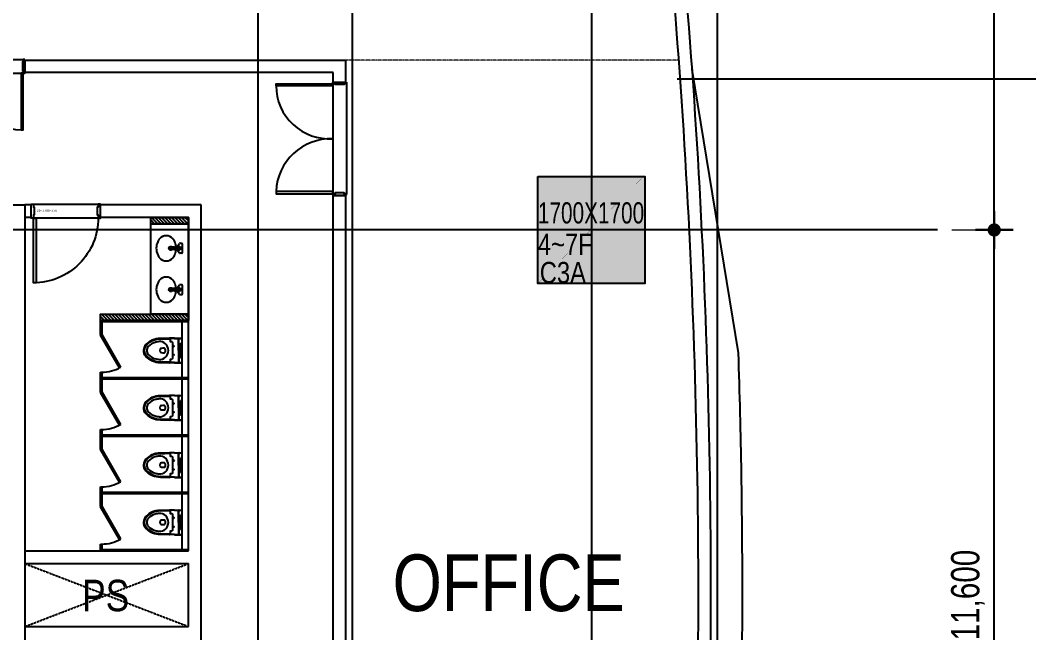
# Model space of a CAD drawing. Header units: millimetres. Extents: x -228566 to 117118, y -18667 to 244055.
# Drawn here: x -147841 to -131816, y 199731 to 209464 of the extents above; entities that cross this region are included whole.
import ezdxf
from ezdxf.enums import TextEntityAlignment as Align

# ---------------------------------------------------------------- set-up
doc = ezdxf.new("R2010")
doc.units = ezdxf.units.MM
doc.linetypes.add('X-GRID_5~ROOF$0$CENTER2', pattern=[1.125, 0.75, -0.125, 0.125, -0.125])
doc.linetypes.add('X-INT-OFFICE-5F$0$DASHED', pattern=[3, 2, -1])
doc.layers.get('0').update_dxf_attribs({"lineweight": 20})
doc.layers.get('Defpoints').update_dxf_attribs({"color": 151, "lineweight": 9})
for name, color, linetype in [('A-DIM1', 7, 'Continuous'), ('X-COL-5F$0$A-254', 254, 'Continuous'), ('X-COL-5F$0$A-COL', 2, 'Continuous'), ('X-CORE_5F$0$A-CON', 2, 'Continuous'), ('X-EXT_5F$0$A-ELE3', 4, 'Continuous'), ('X-EXT_5F$0$A-ELES', 252, 'Continuous'), ('X-EXT_5F$0$A-WIN', 6, 'Continuous'), ('X-GRID_5~ROOF$0$A-CEN1', 1, 'X-GRID_5~ROOF$0$CENTER2'), ('X-INT-OFFICE-5F$0$A-DOOR', 4, 'Continuous'), ('X-INT-OFFICE-5F$0$A-DOORF', 9, 'Continuous'), ('X-INT-OFFICE-5F$0$A-ELE4', 8, 'Continuous'), ('X-INT-OFFICE-5F$0$A-OPEN2', 9, 'X-INT-OFFICE-5F$0$DASHED'), ('X-INT-OFFICE-5F$0$A-TOIL', 6, 'Continuous'), ('X-INT-OFFICE-5F$0$A-WALD', 7, 'Continuous'), ('X-INT-OFFICE-5F$0$X-INT-OFFICE-5F$0$A-DOOR', 4, 'Continuous'), ('X-INT-OFFICE-5F$0$X-INT-OFFICE-5F$0$A-WALD', 7, 'Continuous'), ('X-INT-OFFICE-5F$0$X-INT-OFFICE-5F$0$X-INT-OFFICE-6~19F$0$X-INT-OFFICE-22~35F$0$A-DOORF', 9, 'Continuous')]:
    doc.layers.add(name, color=color, linetype=linetype)
doc.styles.add('Hrtext', font='', dxfattribs={"width": 0.8})
doc.styles.add('X-COL-5F$0$Hrtext', font='arial.ttf', dxfattribs={"width": 0.8})
doc.styles.add('X-INT-OFFICE-5F$0$Hrtext', font='arial.ttf', dxfattribs={"width": 0.8})
doc.styles.add('X-INT-OFFICE-5F$0$X-INT-OFFICE-5F$0$X-INT-OFFICE-6~19F$0$X-INT-OFFICE-22~35F$0$X-PLAN$0$Standard', font='')
doc.styles.get('Hrtext').set_extended_font_data('Dotum')
doc.styles.get('X-INT-OFFICE-5F$0$X-INT-OFFICE-5F$0$X-INT-OFFICE-6~19F$0$X-INT-OFFICE-22~35F$0$X-PLAN$0$Standard').set_extended_font_data('DotumChe')
doc.dimstyles.new('HEERIM(Ext)', dxfattribs={"dimtxt": 3, "dimasz": 1, "dimexe": 2, "dimexo": 1.5, "dimgap": 1, "dimtad": 1, "dimdec": 0, "dimzin": 0, "dimdsep": 46, "dimlunit": 6, "dimtxsty": 'Hrtext', "dimblk": 'dotdim1', "dimcen": 1, "dimdle": 2, "dimclrd": 256, "dimclre": 256, "dimclrt": 3, "dimadec": 0, "dimazin": 0, "dimtfac": 1, "dimtdec": 0, "dimtix": 1, "dimtmove": 2, "dimatfit": 3, "dimldrblk": 'dotdim1', "dimfxl": 2, "dimtolj": 1, "dimtzin": 0, "dimlwd": -1, "dimarcsym": 0})

# ---------------------------------------------------------------- blocks, each defined once
blk = doc.blocks.new('X-INT-OFFICE-5F$0$X-INT-OFFICE-5F$0$X-INT-OFFICE-6~19F$0$X-INT-OFFICE-22~35F$0$SD-1000-220')
at = {"layer": 'X-INT-OFFICE-5F$0$A-ELE4'}
for p, q in [((1065, 28), (35, 28)), ((35, -192), (1065, -192))]:
    blk.add_line(p, q, dxfattribs=at)
at = {"layer": 'X-INT-OFFICE-5F$0$X-INT-OFFICE-5F$0$A-DOOR'}
for points in [[(35, 28), (80, 28), (80, 1058), (35, 1058)], [(0, -192), (35, -192), (35, -142), (50, -142), (50, -22), (35, -22), (35, 28), (0, 28)], [(1100, -192), (1065, -192), (1065, -142), (1050, -142), (1050, -22), (1065, -22), (1065, 28), (1100, 28)]]:
    blk.add_lwpolyline(points, close=True, dxfattribs=at)
at = {"layer": 'X-INT-OFFICE-5F$0$X-INT-OFFICE-5F$0$X-INT-OFFICE-6~19F$0$X-INT-OFFICE-22~35F$0$A-DOORF'}
blk.add_arc((35, 28), 1030, 359.9893, 90.0107, dxfattribs=at)
at = {"layer": 'Defpoints', "linetype": 'Continuous', "style": 'X-INT-OFFICE-5F$0$X-INT-OFFICE-5F$0$X-INT-OFFICE-6~19F$0$X-INT-OFFICE-22~35F$0$X-PLAN$0$Standard', "text_generation_flag": 6}
blk.add_text('SD-1100-220', height=37.5, rotation=180, dxfattribs=at).set_placement((251, -88), align=Align.MIDDLE)
blk = doc.blocks.new('X-INT-OFFICE-5F$0$DOOR_2400')
at = {"layer": 'X-INT-OFFICE-5F$0$A-DOOR'}
for points in [[(41794, 101558), (41794, 101523), (41844, 101523), (41844, 101508), (42038, 101508), (42038, 101523), (42088, 101523), (42088, 101558)], [(42088, 101523), (42088, 101478), (43288, 101478), (43288, 101523)], [(41794, 99158), (41794, 99193), (41844, 99193), (41844, 99208), (42038, 99208), (42038, 99193), (42088, 99193), (42088, 99158)], [(42088, 99193), (42088, 99238), (43288, 99238), (43288, 99193)]]:
    blk.add_lwpolyline(points, close=True, dxfattribs=at)
at = {"layer": 'X-INT-OFFICE-5F$0$A-DOORF'}
for centre, radius, start, end in [((42121, 101526), 1168, 268.3863, 357.6653), ((42157, 99230), 1131, 0.4286, 93.5198)]:
    blk.add_arc(centre, radius, start, end, dxfattribs=at)
at = {"layer": 'X-INT-OFFICE-5F$0$A-ELE4'}
for p, q in [((41794, 99193), (41794, 101523)), ((42088, 99193), (42088, 101523))]:
    blk.add_line(p, q, dxfattribs=at)
blk = doc.blocks.new('X-INT-OFFICE-5F')
at = {"layer": 'X-INT-OFFICE-5F$0$A-TOIL'}
h = blk.add_hatch(dxfattribs=at)
h.set_pattern_fill('ANSI31', color=256, scale=300, angle=450)
h.set_pattern_definition([(135, (204804.423, 872.39), (-26.516504, -26.516504), [])])
h.paths.add_polyline_path([(123849, 92571), (123849, 92471), (124449, 92471), (124449, 92571)])
h = blk.add_hatch(dxfattribs=at)
h.set_pattern_fill('ANSI31', color=256, scale=300, angle=450)
h.set_pattern_definition([(135, (203104.422, 2411.213), (-26.516504, -26.516504), [])])
h.paths.add_polyline_path([(124449, 91032), (124449, 90932), (123049, 90932), (123049, 91032)])
at = {"layer": 'Defpoints', "linetype": 'X-INT-OFFICE-5F$0$DASHED'}
blk.add_line((132239, 95071), (126949, 95071), dxfattribs=at)
at = {"layer": 'X-INT-OFFICE-5F$0$A-OPEN2'}
for p, q in [((121849, 86071), (124449, 87071)), ((121849, 87071), (124449, 86071))]:
    blk.add_line(p, q, dxfattribs=at)
at = {"layer": 'X-INT-OFFICE-5F$0$A-TOIL'}
for p, q in [((124251, 92090), (124307, 92157)), ((124315, 92160), (124340, 92160)), ((124350, 92150), (124350, 92010)), ((124293, 92090), (124211, 92090)), ((124211, 92070), (124293, 92070)), ((124247, 92095), (124241, 92095)), ((124241, 92065), (124247, 92065)), ((124307, 92004), (124251, 92070)), ((124340, 92000), (124315, 92000)), ((124315, 91503), (124340, 91503)), ((124293, 91433), (124211, 91433)), ((124211, 91413), (124293, 91413)), ((124247, 91438), (124241, 91438)), ((124241, 91408), (124247, 91408)), ((124251, 91433), (124307, 91500)), ((124307, 91347), (124251, 91413)), ((124340, 91343), (124315, 91343)), ((124350, 91493), (124350, 91353)), ((123049, 90711), (123049, 90931)), ((123049, 90931), (124449, 90931)), ((123069, 90931), (123069, 90711)), ((124449, 90911), (123069, 90911)), ((123069, 90711), (123049, 90711)), ((123049, 90001), (123049, 90111)), ((123049, 90111), (123069, 90111)), ((123069, 90111), (123069, 90021)), ((123049, 89801), (123049, 90021)), ((123049, 90021), (124449, 90021)), ((123069, 90021), (123069, 89801)), ((124449, 90021), (123069, 90021)), ((124449, 90001), (123069, 90001)), ((123069, 89801), (123049, 89801)), ((123049, 89091), (123049, 89201)), ((123049, 89201), (123069, 89201)), ((123049, 88891), (123049, 89111)), ((123069, 89201), (123069, 89111)), ((123069, 89111), (123069, 88891)), ((124449, 89111), (123069, 89111)), ((124449, 89091), (123049, 89091)), ((124449, 89091), (123069, 89091)), ((123069, 88891), (123049, 88891)), ((123049, 88181), (123049, 88291)), ((123049, 88291), (123069, 88291)), ((123049, 87981), (123049, 88201)), ((124449, 88181), (123049, 88181)), ((123069, 88291), (123069, 88201)), ((123069, 88201), (123069, 87981)), ((124449, 88201), (123069, 88201)), ((124449, 88181), (123069, 88181)), ((123069, 87981), (123049, 87981)), ((123049, 87271), (123049, 87381)), ((123049, 87381), (123069, 87381)), ((123069, 87381), (123069, 87291)), ((124449, 87271), (123049, 87271)), ((124449, 87291), (123069, 87291))]:
    blk.add_line(p, q, dxfattribs=at)
for points in [[(124449, 92471), (123849, 92471), (123849, 92571), (124449, 92571)], [(123849, 92471), (124449, 92471), (124449, 91032), (123849, 91032)], [(124449, 91032), (124449, 90932), (123049, 90932), (123049, 91032)], [(123369, 90192), (123351, 90182), (123051, 90701), (123069, 90711)], [(123369, 89282), (123351, 89272), (123051, 89791), (123069, 89801)], [(123369, 88372), (123351, 88362), (123051, 88881), (123069, 88891)], [(123369, 87462), (123351, 87452), (123051, 87971), (123069, 87981)]]:
    blk.add_lwpolyline(points, close=True, dxfattribs=at)
for points in [[(124349, 90001), (124349, 90911)], [(124349, 89091), (124349, 90001)], [(124349, 88181), (124349, 89091)], [(124349, 87271), (124349, 88181)]]:
    blk.add_lwpolyline(points, dxfattribs=at)
for centre, radius in [((124168, 92080), 29.9), ((124168, 92080), 19.9), ((124293, 92080), 30.3), ((124168, 91423), 29.9), ((124168, 91423), 19.9), ((124293, 91423), 30.3)]:
    blk.add_circle(centre, radius, dxfattribs=at)
for centre, radius, start, end in [((124197, 92080), 260, 156.5878, 203.4122), ((124133, 92108), 190, 139.9303, 156.5878), ((124095, 92140), 140, 40.0697, 139.9303), ((124057, 92108), 190, 23.4122, 40.0697), ((123992, 92080), 260, 3.4161, 23.4122), ((124315, 92150), 10, 90, 139.9572), ((124340, 92150), 10, 0, 90), ((124205, 92080), 17.8, 117.0341, 242.9659), ((124216, 91960), 137, 79.4793, 98.2701), ((124216, 92200), 137, 261.7299, 280.5207), ((124211, 92080), 10, 90, 270), ((123992, 92080), 260, 336.5878, 356.5839), ((124248, 92113), 17.3, 268.5058, 314.0345), ((124248, 92048), 17.3, 45.9655, 91.4942), ((124288, 92072), 39.8, 72.2904, 137.0586), ((124288, 92089), 39.8, 222.9414, 287.7096), ((124293, 92080), 10, 270, 90), ((124315, 92010), 10, 220.0428, 270), ((124340, 92010), 10, 270, 0), ((124133, 92052), 190, 203.4122, 220.0697), ((124095, 92020), 140, 220.0697, 319.9303), ((124057, 92052), 190, 319.9303, 336.5878), ((124197, 91423), 260, 156.5878, 203.4122), ((124133, 91451), 190, 139.9303, 156.5878), ((124095, 91483), 140, 40.0697, 139.9303), ((124057, 91451), 190, 23.4122, 40.0697), ((123992, 91423), 260, 3.4161, 23.4122), ((124315, 91493), 10, 90, 139.9572), ((124340, 91493), 10, 0, 90), ((124205, 91423), 17.8, 117.0341, 242.9659), ((124216, 91304), 137, 79.4793, 98.2701), ((124216, 91543), 137, 261.7299, 280.5207), ((124211, 91423), 10, 90, 270), ((123992, 91423), 260, 336.5878, 356.5839), ((124248, 91456), 17.3, 268.5058, 314.0345), ((124248, 91391), 17.3, 45.9655, 91.4942), ((124288, 91415), 39.8, 72.2904, 137.0586), ((124288, 91432), 39.8, 222.9414, 287.7096), ((124293, 91423), 10, 270, 90), ((124315, 91353), 10, 220.0428, 270), ((124340, 91353), 10, 270, 0), ((124133, 91395), 190, 203.4122, 220.0697), ((124095, 91363), 140, 220.0697, 319.9303), ((124057, 91395), 190, 319.9303, 336.5878), ((123069, 90711), 600, 270, 300), ((123069, 89801), 600, 270, 300), ((123069, 88891), 600, 270, 300), ((123069, 87981), 600, 270, 300)]:
    blk.add_arc(centre, radius, start, end, dxfattribs=at)
at = {"layer": 'X-INT-OFFICE-5F$0$A-WALD'}
for p, q in [((121849, 95071), (126949, 95071)), ((121849, 95071), (121849, 94871)), ((126949, 94721), (126949, 95071)), ((126749, 94871), (121849, 94871)), ((126749, 94721), (126749, 94871)), ((126749, 94721), (126949, 94721)), ((126749, 80230), (126749, 92921)), ((126749, 92921), (126949, 92921)), ((126949, 80230), (126949, 92921)), ((121949, 92771), (121849, 92771)), ((121949, 92571), (121949, 92771)), ((124649, 92771), (123049, 92771)), ((123049, 92571), (123049, 92771)), ((124649, 80371), (124649, 92771)), ((121949, 92571), (121849, 92571)), ((124449, 92571), (123049, 92571)), ((124449, 87271), (124449, 92571)), ((121849, 87271), (124449, 87271)), ((121849, 87071), (124449, 87071)), ((124449, 86071), (124449, 87071)), ((121849, 86071), (124449, 86071))]:
    blk.add_line(p, q, dxfattribs=at)
at = {"layer": 'X-INT-OFFICE-5F$0$X-INT-OFFICE-5F$0$A-WALD'}
blk.add_line((124449, 87271), (124449, 92571), dxfattribs=at)
at = {"xscale": 0.7499999999999954, "yscale": 0.7499999999999954, "zscale": 0.7499999999999954}
for p, rotation in [((45680, 126427), 270), ((158305, 169090), 180)]:
    blk.add_blockref('X-INT-OFFICE-5F$0$DOOR_2400', p, dxfattribs=dict(at, rotation=rotation))
at = {"layer": 'X-INT-OFFICE-5F$0$A-DOOR', "xscale": -1, "rotation": 180}
blk.add_blockref('X-INT-OFFICE-5F$0$X-INT-OFFICE-5F$0$X-INT-OFFICE-6~19F$0$X-INT-OFFICE-22~35F$0$SD-1000-220', (121949, 92589), dxfattribs=at)
at = {"layer": 'Defpoints', "style": 'X-INT-OFFICE-5F$0$Hrtext', "width": 0.8}
for s, height, p in [('OFFICE', 900, (129535, 86766)), ('PS', 500, (123133, 86564))]:
    blk.add_text(s, height=height, dxfattribs=at).set_placement(p, align=Align.MIDDLE_CENTER)
for points in [[(124349, 90260), (124226, 90260), (124213, 90261), (124201, 90261), (124189, 90261), (124176, 90262), (124164, 90262), (124152, 90262), (124150, 90262), (124148, 90261), (124147, 90261), (124145, 90261), (124001, 90266), (123988, 90266), (123976, 90267), (123964, 90268), (123952, 90270), (123940, 90272), (123928, 90274), (123916, 90278), (123904, 90281), (123889, 90285), (123874, 90291), (123860, 90297), (123845, 90304), (123832, 90312), (123819, 90321), (123806, 90330), (123794, 90340), (123783, 90351), (123772, 90363), (123768, 90368), (123764, 90373), (123761, 90378), (123758, 90383), (123755, 90388), (123749, 90399), (123744, 90410), (123741, 90421), (123738, 90433), (123736, 90444), (123736, 90456), (123736, 90468), (123738, 90480), (123741, 90492), (123744, 90503), (123749, 90514), (123755, 90524), (123758, 90530), (123761, 90535), (123764, 90540), (123768, 90545), (123772, 90549), (123783, 90561), (123794, 90572), (123806, 90582), (123819, 90592), (123832, 90601), (123845, 90608), (123860, 90616), (123874, 90622), (123889, 90627), (123904, 90631), (123916, 90635), (123928, 90638), (123940, 90641), (123952, 90643), (123964, 90645), (123976, 90645), (123988, 90646), (124001, 90647), (124145, 90652), (124147, 90651), (124148, 90651), (124150, 90651), (124152, 90650), (124164, 90651), (124176, 90651), (124189, 90651), (124201, 90652), (124213, 90652), (124226, 90652), (124349, 90652)], [(124349, 89350), (124226, 89350), (124213, 89351), (124201, 89351), (124189, 89351), (124176, 89352), (124164, 89352), (124152, 89352), (124150, 89352), (124148, 89351), (124147, 89351), (124145, 89351), (124001, 89356), (123988, 89356), (123976, 89357), (123964, 89358), (123952, 89360), (123940, 89362), (123928, 89364), (123916, 89368), (123904, 89371), (123889, 89375), (123874, 89381), (123860, 89387), (123845, 89394), (123832, 89402), (123819, 89411), (123806, 89420), (123794, 89430), (123783, 89441), (123772, 89453), (123768, 89458), (123764, 89463), (123761, 89468), (123758, 89473), (123755, 89478), (123749, 89489), (123744, 89500), (123741, 89511), (123738, 89523), (123736, 89534), (123736, 89546), (123736, 89558), (123738, 89570), (123741, 89582), (123744, 89593), (123749, 89604), (123755, 89614), (123758, 89620), (123761, 89625), (123764, 89630), (123768, 89635), (123772, 89639), (123783, 89651), (123794, 89662), (123806, 89672), (123819, 89682), (123832, 89691), (123845, 89698), (123860, 89706), (123874, 89712), (123889, 89717), (123904, 89721), (123916, 89725), (123928, 89728), (123940, 89731), (123952, 89733), (123964, 89735), (123976, 89735), (123988, 89736), (124001, 89737), (124145, 89742), (124147, 89741), (124148, 89741), (124150, 89741), (124152, 89740), (124164, 89741), (124176, 89741), (124189, 89741), (124201, 89742), (124213, 89742), (124226, 89742), (124349, 89742)], [(124349, 88440), (124226, 88440), (124213, 88441), (124201, 88441), (124189, 88441), (124176, 88442), (124164, 88442), (124152, 88442), (124150, 88442), (124148, 88441), (124147, 88441), (124145, 88441), (124001, 88446), (123988, 88446), (123976, 88447), (123964, 88448), (123952, 88450), (123940, 88452), (123928, 88454), (123916, 88458), (123904, 88461), (123889, 88465), (123874, 88471), (123860, 88477), (123845, 88484), (123832, 88492), (123819, 88501), (123806, 88510), (123794, 88520), (123783, 88531), (123772, 88543), (123768, 88548), (123764, 88553), (123761, 88558), (123758, 88563), (123755, 88568), (123749, 88579), (123744, 88590), (123741, 88601), (123738, 88613), (123736, 88624), (123736, 88636), (123736, 88648), (123738, 88660), (123741, 88672), (123744, 88683), (123749, 88694), (123755, 88704), (123758, 88710), (123761, 88715), (123764, 88720), (123768, 88725), (123772, 88729), (123783, 88741), (123794, 88752), (123806, 88762), (123819, 88772), (123832, 88781), (123845, 88788), (123860, 88796), (123874, 88802), (123889, 88807), (123904, 88811), (123916, 88815), (123928, 88818), (123940, 88821), (123952, 88823), (123964, 88825), (123976, 88825), (123988, 88826), (124001, 88827), (124145, 88832), (124147, 88831), (124148, 88831), (124150, 88831), (124152, 88830), (124164, 88831), (124176, 88831), (124189, 88831), (124201, 88832), (124213, 88832), (124226, 88832), (124349, 88832)], [(124349, 87530), (124226, 87530), (124213, 87531), (124201, 87531), (124189, 87531), (124176, 87532), (124164, 87532), (124152, 87532), (124150, 87532), (124148, 87531), (124147, 87531), (124145, 87531), (124001, 87536), (123988, 87536), (123976, 87537), (123964, 87538), (123952, 87540), (123940, 87542), (123928, 87544), (123916, 87548), (123904, 87551), (123889, 87555), (123874, 87561), (123860, 87567), (123845, 87574), (123832, 87582), (123819, 87591), (123806, 87600), (123794, 87610), (123783, 87621), (123772, 87633), (123768, 87638), (123764, 87643), (123761, 87648), (123758, 87653), (123755, 87658), (123749, 87669), (123744, 87680), (123741, 87691), (123738, 87703), (123736, 87714), (123736, 87726), (123736, 87738), (123738, 87750), (123741, 87762), (123744, 87773), (123749, 87784), (123755, 87794), (123758, 87800), (123761, 87805), (123764, 87810), (123768, 87815), (123772, 87819), (123783, 87831), (123794, 87842), (123806, 87852), (123819, 87862), (123832, 87871), (123845, 87878), (123860, 87886), (123874, 87892), (123889, 87897), (123904, 87901), (123916, 87905), (123928, 87908), (123940, 87911), (123952, 87913), (123964, 87915), (123976, 87915), (123988, 87916), (124001, 87917), (124145, 87922), (124147, 87921), (124148, 87921), (124150, 87921), (124152, 87920), (124164, 87921), (124176, 87921), (124189, 87921), (124201, 87922), (124213, 87922), (124226, 87922), (124349, 87922)]]:
    blk.add_wipeout(points).translate(0, 0, 0).dxf.layer = 'X-INT-OFFICE-5F$0$A-TOIL'
at = {"layer": 'X-INT-OFFICE-5F$0$A-TOIL'}
for p, q in [((124226, 90652), (124349, 90652)), ((124226, 90649), (124349, 90649)), ((124287, 90456), (124287, 90634)), ((124294, 90456), (124294, 90634)), ((124349, 90579), (124327, 90573)), ((124327, 90340), (124327, 90573)), ((124349, 90260), (124349, 90652)), ((124349, 90334), (124349, 90579)), ((124287, 90456), (124287, 90279)), ((124294, 90456), (124294, 90279)), ((124319, 90448), (124319, 90516)), ((124327, 90516), (124319, 90516)), ((124327, 90448), (124319, 90448)), ((124319, 90378), (124319, 90446)), ((124327, 90446), (124319, 90446)), ((124226, 90264), (124349, 90264)), ((124226, 90260), (124349, 90260)), ((124327, 90378), (124319, 90378)), ((124349, 90334), (124327, 90340)), ((124226, 89742), (124349, 89742)), ((124226, 89739), (124349, 89739)), ((124349, 89350), (124349, 89742)), ((124287, 89546), (124287, 89724)), ((124294, 89546), (124294, 89724)), ((124319, 89538), (124319, 89606)), ((124327, 89606), (124319, 89606)), ((124349, 89669), (124327, 89663)), ((124327, 89430), (124327, 89663)), ((124349, 89424), (124349, 89669)), ((124287, 89546), (124287, 89369)), ((124294, 89546), (124294, 89369)), ((124327, 89538), (124319, 89538)), ((124319, 89468), (124319, 89536)), ((124327, 89536), (124319, 89536)), ((124327, 89468), (124319, 89468)), ((124349, 89424), (124327, 89430)), ((124226, 89354), (124349, 89354)), ((124226, 89350), (124349, 89350)), ((124226, 88832), (124349, 88832)), ((124226, 88829), (124349, 88829)), ((124287, 88636), (124287, 88814)), ((124294, 88636), (124294, 88814)), ((124349, 88440), (124349, 88832)), ((124287, 88636), (124287, 88459)), ((124294, 88636), (124294, 88459)), ((124319, 88628), (124319, 88696)), ((124327, 88696), (124319, 88696)), ((124327, 88628), (124319, 88628)), ((124319, 88558), (124319, 88626)), ((124327, 88626), (124319, 88626)), ((124349, 88759), (124327, 88753)), ((124327, 88520), (124327, 88753)), ((124349, 88514), (124349, 88759)), ((124327, 88558), (124319, 88558)), ((124349, 88514), (124327, 88520)), ((124226, 88444), (124349, 88444)), ((124226, 88440), (124349, 88440)), ((124226, 87922), (124349, 87922)), ((124226, 87919), (124349, 87919)), ((124287, 87726), (124287, 87904)), ((124294, 87726), (124294, 87904)), ((124349, 87849), (124327, 87843)), ((124327, 87610), (124327, 87843)), ((124349, 87530), (124349, 87922)), ((124349, 87604), (124349, 87849)), ((124287, 87726), (124287, 87549)), ((124294, 87726), (124294, 87549)), ((124319, 87718), (124319, 87786)), ((124327, 87786), (124319, 87786)), ((124327, 87718), (124319, 87718)), ((124319, 87648), (124319, 87716)), ((124327, 87716), (124319, 87716)), ((124226, 87534), (124349, 87534)), ((124226, 87530), (124349, 87530)), ((124327, 87648), (124319, 87648)), ((124349, 87604), (124327, 87610))]:
    blk.add_line(p, q, dxfattribs=at)
for points in [[(124163, 90598), (124163, 90634, 0.424133), (124144, 90652), (124001, 90647, 0.208401), (123771, 90547, 0.392773), (123771, 90366, 0.208401), (124001, 90266), (124144, 90261, 0.424133), (124163, 90279), (124163, 90315)], [(124152, 90650), (124014, 90647, 0.055395), (123904, 90631, 0.154276), (123772, 90549, 0.179504), (123737, 90456)], [(124001, 90637, 0.208514), (123779, 90540, 0.392773), (123779, 90372, 0.208514), (124001, 90276, 0.208514)], [(124001, 90637), (124146, 90643, -0.427488), (124158, 90632), (124158, 90598), (124179, 90598, -0.414214), (124192, 90585), (124192, 90328, -0.414214), (124179, 90315), (124158, 90315), (124158, 90280, -0.427488), (124146, 90269), (124001, 90276)], [(124226, 90652, 0.012538), (124225, 90652), (124152, 90650)], [(124226, 90649, 0.012538), (124226, 90649), (124157, 90647)], [(124152, 90262), (124014, 90266, -0.055395), (123904, 90281, -0.154276), (123772, 90363, -0.179504), (123737, 90456)], [(124192, 90519), (124211, 90519, 1), (124211, 90534), (124192, 90534)], [(124192, 90394), (124211, 90394, -1), (124211, 90379), (124192, 90379)], [(124226, 90260, -0.012538), (124225, 90260), (124152, 90262)], [(124226, 90264, -0.012538), (124226, 90264), (124157, 90266)], [(124163, 89688), (124163, 89724, 0.424133), (124144, 89742), (124001, 89737, 0.208401), (123771, 89637, 0.392773), (123771, 89456, 0.208401), (124001, 89356), (124144, 89351, 0.424133), (124163, 89369), (124163, 89405)], [(124152, 89740), (124014, 89737, 0.055395), (123904, 89721, 0.154276), (123772, 89639, 0.179504), (123737, 89546)], [(124226, 89742, 0.012538), (124225, 89742), (124152, 89740)], [(124226, 89739, 0.012538), (124226, 89739), (124157, 89737)], [(124001, 89727, 0.208514), (123779, 89630, 0.392773), (123779, 89462, 0.208514), (124001, 89366, 0.208514)], [(124001, 89727), (124146, 89733, -0.427488), (124158, 89722), (124158, 89688), (124179, 89688, -0.414214), (124192, 89675), (124192, 89418, -0.414214), (124179, 89405), (124158, 89405), (124158, 89370, -0.427488), (124146, 89359), (124001, 89366)], [(124192, 89609), (124211, 89609, 1), (124211, 89624), (124192, 89624)], [(124152, 89352), (124014, 89356, -0.055395), (123904, 89371, -0.154276), (123772, 89453, -0.179504), (123737, 89546)], [(124192, 89484), (124211, 89484, -1), (124211, 89469), (124192, 89469)], [(124226, 89350, -0.012538), (124225, 89350), (124152, 89352)], [(124226, 89354, -0.012538), (124226, 89354), (124157, 89356)], [(124163, 88778), (124163, 88814, 0.424133), (124144, 88832), (124001, 88827, 0.208401), (123771, 88727, 0.392773), (123771, 88546, 0.208401), (124001, 88446), (124144, 88441, 0.424133), (124163, 88459), (124163, 88495)], [(124152, 88830), (124014, 88827, 0.055395), (123904, 88811, 0.154276), (123772, 88729, 0.179504), (123737, 88636)], [(124001, 88817, 0.208514), (123779, 88720, 0.392773), (123779, 88552, 0.208514), (124001, 88456, 0.208514)], [(124001, 88817), (124146, 88823, -0.427488), (124158, 88812), (124158, 88778), (124179, 88778, -0.414214), (124192, 88765), (124192, 88508, -0.414214), (124179, 88495), (124158, 88495), (124158, 88460, -0.427488), (124146, 88449), (124001, 88456)], [(124226, 88832, 0.012538), (124225, 88832), (124152, 88830)], [(124226, 88829, 0.012538), (124226, 88829), (124157, 88827)], [(124152, 88442), (124014, 88446, -0.055395), (123904, 88461, -0.154276), (123772, 88543, -0.179504), (123737, 88636)], [(124192, 88699), (124211, 88699, 1), (124211, 88714), (124192, 88714)], [(124192, 88574), (124211, 88574, -1), (124211, 88559), (124192, 88559)], [(124226, 88440, -0.012538), (124225, 88440), (124152, 88442)], [(124226, 88444, -0.012538), (124226, 88444), (124157, 88446)], [(124163, 87868), (124163, 87904, 0.424133), (124144, 87922), (124001, 87917, 0.208401), (123771, 87817, 0.392773), (123771, 87636, 0.208401), (124001, 87536), (124144, 87531, 0.424133), (124163, 87549), (124163, 87585)], [(124152, 87920), (124014, 87917, 0.055395), (123904, 87901, 0.154276), (123772, 87819, 0.179504), (123737, 87726)], [(124001, 87907, 0.208514), (123779, 87810, 0.392773), (123779, 87642, 0.208514), (124001, 87546, 0.208514)], [(124001, 87907), (124146, 87913, -0.427488), (124158, 87902), (124158, 87868), (124179, 87868, -0.414214), (124192, 87855), (124192, 87598, -0.414214), (124179, 87585), (124158, 87585), (124158, 87550, -0.427488), (124146, 87539), (124001, 87546)], [(124226, 87922, 0.012538), (124225, 87922), (124152, 87920)], [(124226, 87919, 0.012538), (124226, 87919), (124157, 87917)], [(124152, 87532), (124014, 87536, -0.055395), (123904, 87551, -0.154276), (123772, 87633, -0.179504), (123737, 87726)], [(124192, 87789), (124211, 87789, 1), (124211, 87804), (124192, 87804)], [(124192, 87664), (124211, 87664, -1), (124211, 87649), (124192, 87649)], [(124226, 87530, -0.012538), (124225, 87530), (124152, 87532)], [(124226, 87534, -0.012538), (124226, 87534), (124157, 87536)]]:
    blk.add_lwpolyline(points, format="xyb", dxfattribs=at)
for centre in [(124211, 90526), (124211, 90386), (124211, 89616), (124211, 89476), (124211, 88706), (124211, 88566), (124211, 87796), (124211, 87656)]:
    blk.add_circle(centre, 8.06, dxfattribs=at)
for centre, radius, start, end in [((123969, 90381), 211, 104.2134, 139.2943), ((124029, 90144), 456, 95.8102, 104.2134), ((123996, 90472), 127, 46.4239, 95.8102), ((123981, 90456), 148, 0, 46.4239), ((124302, 90634), 15, 90, 180), ((124309, 90634), 15, 90, 180), ((123882, 90456), 96, 139.2943, 180), ((123882, 90456), 96, 180, 220.7057), ((123969, 90531), 211, 220.7057, 255.7866), ((124036, 90456), 44, 153.023, 207.4311), ((124019, 90465), 25, 95.0711, 153.023), ((124020, 90447), 25, 207.4311, 265.3203), ((124050, 90118), 373, 87.6739, 95.0711), ((124050, 90814), 393, 265.3203, 272.2988), ((124065, 90476), 15, 23.2583, 87.6739), ((124065, 90437), 15, 272.2988, 336.7535), ((124019, 90456), 64.9, 336.7535, 23.2583), ((123981, 90456), 148, 313.5761, 0), ((124029, 90769), 456, 255.7866, 264.1898), ((123996, 90441), 127, 264.1898, 313.5761), ((124302, 90279), 15, 180, 270), ((124309, 90279), 15, 180, 270), ((124302, 89724), 15, 90, 180), ((124309, 89724), 15, 90, 180), ((123882, 89546), 96, 139.2943, 180), ((123969, 89471), 211, 104.2134, 139.2943), ((124029, 89234), 456, 95.8102, 104.2134), ((123996, 89562), 127, 46.4239, 95.8102), ((124019, 89555), 25, 95.0711, 153.023), ((124050, 89208), 373, 87.6739, 95.0711), ((124065, 89566), 15, 23.2583, 87.6739), ((123981, 89546), 148, 0, 46.4239), ((123882, 89546), 96, 180, 220.7057), ((123969, 89621), 211, 220.7057, 255.7866), ((123996, 89531), 127, 264.1898, 313.5761), ((124036, 89546), 44, 153.023, 207.4311), ((124020, 89537), 25, 207.4311, 265.3203), ((124050, 89904), 393, 265.3203, 272.2988), ((124065, 89527), 15, 272.2988, 336.7535), ((124019, 89546), 64.9, 336.7535, 23.2583), ((123981, 89546), 148, 313.5761, 0), ((124029, 89859), 456, 255.7866, 264.1898), ((124302, 89369), 15, 180, 270), ((124309, 89369), 15, 180, 270), ((124029, 88324), 456, 95.8102, 104.2134), ((123996, 88652), 127, 46.4239, 95.8102), ((124302, 88814), 15, 90, 180), ((124309, 88814), 15, 90, 180), ((123882, 88636), 96, 139.2943, 180), ((123882, 88636), 96, 180, 220.7057), ((123969, 88561), 211, 104.2134, 139.2943), ((124036, 88636), 44, 153.023, 207.4311), ((124019, 88645), 25, 95.0711, 153.023), ((124020, 88627), 25, 207.4311, 265.3203), ((124050, 88298), 373, 87.6739, 95.0711), ((124065, 88656), 15, 23.2583, 87.6739), ((124019, 88636), 64.9, 336.7535, 23.2583), ((123981, 88636), 148, 0, 46.4239), ((123981, 88636), 148, 313.5761, 0), ((123969, 88711), 211, 220.7057, 255.7866), ((124029, 88949), 456, 255.7866, 264.1898), ((123996, 88621), 127, 264.1898, 313.5761), ((124050, 88994), 393, 265.3203, 272.2988), ((124065, 88617), 15, 272.2988, 336.7535), ((124302, 88459), 15, 180, 270), ((124309, 88459), 15, 180, 270), ((123969, 87651), 211, 104.2134, 139.2943), ((124029, 87414), 456, 95.8102, 104.2134), ((123996, 87742), 127, 46.4239, 95.8102), ((123981, 87726), 148, 0, 46.4239), ((124302, 87904), 15, 90, 180), ((124309, 87904), 15, 90, 180), ((123882, 87726), 96, 139.2943, 180), ((123882, 87726), 96, 180, 220.7057), ((123969, 87801), 211, 220.7057, 255.7866), ((124036, 87726), 44, 153.023, 207.4311), ((124019, 87735), 25, 95.0711, 153.023), ((124020, 87717), 25, 207.4311, 265.3203), ((124050, 87388), 373, 87.6739, 95.0711), ((124050, 88084), 393, 265.3203, 272.2988), ((124065, 87746), 15, 23.2583, 87.6739), ((124065, 87707), 15, 272.2988, 336.7535), ((124019, 87726), 64.9, 336.7535, 23.2583), ((123981, 87726), 148, 313.5761, 0), ((124029, 88039), 456, 255.7866, 264.1898), ((123996, 87711), 127, 264.1898, 313.5761), ((124302, 87549), 15, 180, 270), ((124309, 87549), 15, 180, 270)]:
    blk.add_arc(centre, radius, start, end, dxfattribs=at)
blk = doc.blocks.new('dotdim1')
at = {"layer": 'A-DIM1'}
for p, q in [((0, 2), (0, -2)), ((-2, 0), (2, 0))]:
    blk.add_line(p, q, dxfattribs=at)
at = {"layer": 'A-DIM1', "const_width": 0.7}
blk.add_lwpolyline([(0.35, 0, 1), (-0.35, 0, 1)], format="xyb", close=True, dxfattribs=at)
blk = doc.blocks.new('*D298')
at = {"layer": 'A-DIM1', "lineweight": -2, "transparency": 16777216}
for p, q in [((57725, -13600), (58700, -13600)), ((57725, -25200), (58700, -25200))]:
    blk.add_line(p, q, dxfattribs=at)
at = {"layer": 'A-DIM1', "transparency": 16777216}
blk.add_line((58400, -25050), (58400, -13750), dxfattribs=at)
at = {"layer": 'Defpoints', "color": 0, "transparency": 16777216}
for p in [(57500, -13600), (58400, -13600), (57500, -25200)]:
    blk.add_point(p, dxfattribs=at)
at = {"layer": 'A-DIM1', "transparency": 16777216, "xscale": 150, "yscale": 150, "zscale": 150}
for p, rotation in [((58400, -13600), 90), ((58400, -25200), 270)]:
    blk.add_blockref('dotdim1', p, dxfattribs=dict(at, rotation=rotation))
at = {"layer": 'A-DIM1', "color": 3, "transparency": 16777216, "insert": (57981, -19400), "char_height": 450, "attachment_point": 5, "rotation": 90, "style": 'Hrtext'}
blk.add_mtext('\\A1;11,600', dxfattribs=at)
blk = doc.blocks.new('*D299')
at = {"layer": 'A-DIM1', "lineweight": -2, "transparency": 16777216}
for p, q in [((57725, -1000), (58700, -1000)), ((57725, -13600), (58700, -13600))]:
    blk.add_line(p, q, dxfattribs=at)
at = {"layer": 'A-DIM1', "transparency": 16777216}
blk.add_line((58400, -13450), (58400, -1150), dxfattribs=at)
at = {"layer": 'Defpoints', "color": 0, "transparency": 16777216}
for p in [(57500, -1000), (58400, -1000), (57500, -13600)]:
    blk.add_point(p, dxfattribs=at)
at = {"layer": 'A-DIM1', "transparency": 16777216, "xscale": 150, "yscale": 150, "zscale": 150}
for p, rotation in [((58400, -1000), 90), ((58400, -13600), 270)]:
    blk.add_blockref('dotdim1', p, dxfattribs=dict(at, rotation=rotation))
at = {"layer": 'A-DIM1', "color": 3, "transparency": 16777216, "insert": (57981, -7300), "char_height": 450, "attachment_point": 5, "rotation": 90, "style": 'Hrtext'}
blk.add_mtext('\\A1;12,600', dxfattribs=at)
blk = doc.blocks.new('X-COL-5F$0$1700X1700_4~7F_C3A')
at = {"layer": 'X-COL-5F$0$A-254'}
h = blk.add_hatch(color=256, dxfattribs=at)
h.dxf.hatch_style = 1
h.paths.add_polyline_path([(-850, 850), (850, 850), (850, -850), (-850, -850)])
at = {"layer": 'Defpoints', "const_width": 0.84}
blk.add_lwpolyline([(850, 873), (-850, -850)], dxfattribs=at)
at = {"layer": 'X-COL-5F$0$A-COL'}
blk.add_lwpolyline([(-850, 850), (850, 850), (850, -850), (-850, -850), (-850, 850)], dxfattribs=at)
at = {"layer": 'Defpoints', "style": 'X-COL-5F$0$Hrtext'}
for s, width, p in [('1700X1700', 0.7, (-850, 103)), ('4~7F', 0.8, (-850, -395))]:
    blk.add_text(s, height=337.5, dxfattribs=dict(at, width=width)).set_placement(p)
at = {"layer": 'Defpoints', "color": 6, "style": 'X-COL-5F$0$Hrtext', "width": 0.8}
blk.add_text('C3A', height=337.5, dxfattribs=at).set_placement((-820, -845))
blk = doc.blocks.new('Grid_Office')
at = {"layer": 'A-DIM1'}
for base, p1, p2, picture, middle in [((58400, -1000), (57500, -13600), (57500, -1000), '*D299', (57981.3, -7300)), ((58400, -13600), (57500, -25200), (57500, -13600), '*D298', (57981.3, -19400))]:
    dim = blk.add_linear_dim(base=base, p1=p1, p2=p2, angle=90, dimstyle='HEERIM(Ext)', override={"dimscale": 150}, dxfattribs=at)
    dim.commit()
    dim.dimension.update_dxf_attribs({"geometry": picture, "text_midpoint": middle})
blk = doc.blocks.new('A$Cc43ae5d8')
at = {"layer": 'X-CORE_5F$0$A-CON', "ltscale": 10}
for p, q in [((51050, -13100), (52000, -13100)), ((52000, -13100), (52000, -25500))]:
    blk.add_line(p, q, dxfattribs=at)
at = {"layer": 'X-EXT_5F$0$A-ELE3'}
blk.add_lwpolyline([(28621, -40550), (33121, -41100, 0.028396), (56747, -39766, 0.345625), (62461, -34128, 0.031644), (63400, -19300, 0.008188), (63337, -15452), (62602, -10952)], format="xyb", dxfattribs=at)
at = {"layer": 'X-EXT_5F$0$A-ELES'}
blk.add_lwpolyline([(62362, -11100), (76877, -11100)], dxfattribs=at)
at = {"layer": 'X-EXT_5F$0$A-WIN'}
for points in [[(62900, -19300, 0.031644), (61965, -4535, 0.345625), (56690, 669, 0.056648), (9710, 669, 0.345625), (4435, -4535, 0.031644), (3500, -19300, 0.031644), (4435, -34065, 0.345625), (9710, -39269, 0.056648), (56690, -39269, 0.345625), (61965, -34065, 0.031644)], [(62700, -19300, 0.031644), (61766, -4560, 0.345625), (56668, 471, 0.056648), (9732, 471, 0.345625), (4634, -4560, 0.031644), (3700, -19300, 0.031644), (4634, -34040, 0.345625), (9732, -39071, 0.056648), (56668, -39071, 0.345625), (61766, -34040, 0.031644)]]:
    blk.add_lwpolyline(points, format="xyb", close=True, dxfattribs=at)
at = {"layer": 'X-GRID_5~ROOF$0$A-CEN1', "ltscale": 10}
for p, q in [((55700, 8750), (55700, -47250)), ((57200, 8750), (57200, -47250)), ((61000, 8750), (61000, -47250)), ((63000, 8750), (63000, -47250))]:
    blk.add_line(p, q, dxfattribs=at)
blk.add_lwpolyline([(66500, -13500), (-3500, -13500)], dxfattribs=at)
at = {"layer": 'X-COL-5F$0$A-COL'}
blk.add_blockref('X-COL-5F$0$1700X1700_4~7F_C3A', (61000, -13500), dxfattribs=at)
blk.add_blockref('X-INT-OFFICE-5F', (-69849, -105871))
blk.add_blockref('Grid_Office', (9000, 100))
blk.add_blockref('X-INT-OFFICE-5F', (-69849, -105871))

msp = doc.modelspace()

# ---------------------------------------------------------------- block references
at = {"layer": 'Defpoints'}
msp.add_blockref('A$Cc43ae5d8', (-199765.7, 219631.3), dxfattribs=at)

doc.saveas('drawing.dxf')
